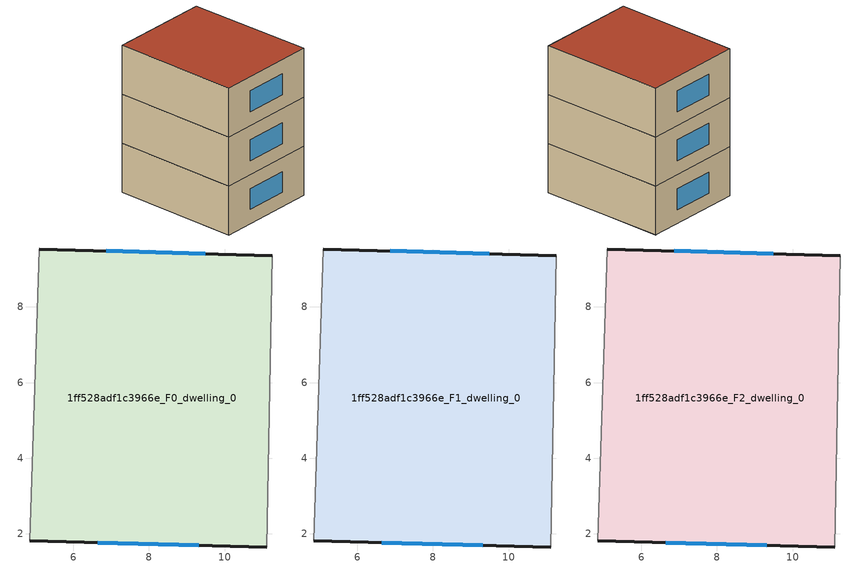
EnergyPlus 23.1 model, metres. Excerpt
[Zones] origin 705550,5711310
1ff528adf1c3966e_F0_dwelling_0
 floor ground (EU_floor_Construction): 11.25,9.35 11.11,1.65 4.85,1.81 5.1,9.53 z0
 wall outside (EU_wall_Construction): 11.25,9.35 5.1,9.53 / 4.85,1.81 11.11,1.65 z0:3
 wall adiabatic (EU_wall_Construction): 11.11,1.65 11.25,9.35 / 5.1,9.53 4.85,1.81 z0:3
 window (EU_Window_Construction): 9.49,9.4 6.87,9.48 / 6.65,1.77 9.31,1.7 z0.86:2.14
1ff528adf1c3966e_F1_dwelling_0
 floor to 1ff528adf1c3966e_F0_dwelling_0 (EU_floor_Construction): 11.25,9.35 11.11,1.65 4.85,1.81 5.1,9.53 z3
 wall outside (EU_wall_Construction): 11.25,9.35 5.1,9.53 / 4.85,1.81 11.11,1.65 z3:6
 wall adiabatic (EU_wall_Construction): 11.11,1.65 11.25,9.35 / 5.1,9.53 4.85,1.81 z3:6
 window (EU_Window_Construction): 9.49,9.4 6.87,9.48 / 6.65,1.77 9.31,1.7 z3.86:5.14
1ff528adf1c3966e_F2_dwelling_0
 floor to 1ff528adf1c3966e_F1_dwelling_0 (EU_floor_Construction): 11.25,9.35 11.11,1.65 4.85,1.81 5.1,9.53 z6
 wall outside (EU_wall_Construction): 11.25,9.35 5.1,9.53 / 4.85,1.81 11.11,1.65 z6:9
 wall adiabatic (EU_wall_Construction): 11.11,1.65 11.25,9.35 / 5.1,9.53 4.85,1.81 z6:9
 window (EU_Window_Construction): 9.49,9.4 6.87,9.48 / 6.65,1.77 9.31,1.7 z6.86:8.14
 roof outside (EU_roof_Construction): 11.11,1.65 11.25,9.35 5.1,9.53 4.85,1.81 z9
shading: 11.05,1.65 11.25,9.35 z0:6
[Building]
EU S2 Campaign: North Axis=0; Terrain=City; Solar Distribution=FullExterior
[Site:Location]
London: Latitude=51.5; Longitude=-0.5; Time Zone=0; Elevation=25
[SizingPeriod:WeatherFileDays]
AnnualSizingPeriod: Begin Month=1; Begin Day of Month=1; End Month=12; End Day of Month=31; Day of Week for Start Day=Monday; Use Weather File Daylight Saving Period=No; Use Weather File Rain and Snow Indicators=No
[MATERIAL]
EU_InternalMass_Material: Roughness=MediumRough; Thickness=0.1; Conductivity=1; Density=1800; Specific Heat=900; Thermal Absorptance=0.9; Solar Absorptance=0.7; Visible Absorptance=0.7
[MATERIAL:NOMASS] Roughness=MediumRough; Thermal Absorptance=0.9; Solar Absorptance=0.7; Visible Absorptance=0.7
Name | Thermal Resistance
EU_wall_NoMass | 3.33993
EU_roof_NoMass | 5.24846
EU_floor_NoMass | 4.08214
[WINDOWMATERIAL:SIMPLEGLAZINGSYSTEM]
EU_Window_SimpleGlazing: UFactor=1.72386; Solar Heat Gain Coefficient=0.72; Visible Transmittance=0.72
[CONSTRUCTION]
EU_wall_Construction: EU_wall_NoMass
EU_roof_Construction: EU_roof_NoMass
EU_floor_Construction: EU_floor_NoMass
EU_Window_Construction: EU_Window_SimpleGlazing
EU_InternalMass_Construction: EU_InternalMass_Material
[ZONE] Type=1; Multiplier=1; Ceiling Height=autocalculate; Floor Area=autocalculate; Part of Total Floor Area=Yes
Name | Volume
1ff528adf1c3966e_F0_dwelling_0 | 143.501
1ff528adf1c3966e_F1_dwelling_0; 1ff528adf1c3966e_F2_dwelling_0 | 143.5
[INTERNALMASS] Construction=EU_InternalMass_Construction; Surface Area=47.8334
Name | Zone or ZoneList
1ff528adf1c3966e_F0_dwelling_0_EU_InternalMass | 1ff528adf1c3966e_F0_dwelling_0
1ff528adf1c3966e_F1_dwelling_0_EU_InternalMass | 1ff528adf1c3966e_F1_dwelling_0
1ff528adf1c3966e_F2_dwelling_0_EU_InternalMass | 1ff528adf1c3966e_F2_dwelling_0
[OTHEREQUIPMENT] Fuel Type=Electricity; Design Level Calculation Method=Watts/Area; Power per Zone Floor Area=1; Fraction Latent=0; Fraction Radiant=0; Fraction Lost=0; Carbon Dioxide Generation Rate=0; EndUse Subcategory=EU_Step8_InternalGains
Name | Zone or ZoneList or Space or SpaceList | Schedule
EU_Step8_InternalGain_1ff528adf1c3966e_F0_dwelling_0_f000 | 1ff528adf1c3966e_F0_dwelling_0 | EU_Step8_GainSchedule_1ff528adf1c3966e_F0_dwelling_0_f000
EU_Step8_InternalGain_1ff528adf1c3966e_F1_dwelling_0_f000 | 1ff528adf1c3966e_F1_dwelling_0 | EU_Step8_GainSchedule_1ff528adf1c3966e_F1_dwelling_0_f000
EU_Step8_InternalGain_1ff528adf1c3966e_F2_dwelling_0_f000 | 1ff528adf1c3966e_F2_dwelling_0 | EU_Step8_GainSchedule_1ff528adf1c3966e_F2_dwelling_0_f000
[ZONEVENTILATION:DESIGNFLOWRATE] Schedule=EU_AlwaysOn; Design Flow Rate Calculation Method=AirChanges/Hour; Air Changes per Hour=0.453648; Ventilation Type=Natural; Fan Pressure Rise=0; Fan Total Efficiency=1; Constant Term Coefficient=1; Temperature Term Coefficient=0; Velocity Term Coefficient=0; Velocity Squared Term Coefficient=0; Minimum Indoor Temperature=-100; Maximum Indoor Temperature=100; Delta Temperature=-100; Minimum Outdoor Temperature=-100; Maximum Outdoor Temperature=100; Maximum Wind Speed=40
Name | Zone or ZoneList or Space or SpaceList
EU_ConstantAir_1ff528adf1c3966e_F0_dwelling_0 | 1ff528adf1c3966e_F0_dwelling_0
EU_ConstantAir_1ff528adf1c3966e_F1_dwelling_0 | 1ff528adf1c3966e_F1_dwelling_0
EU_ConstantAir_1ff528adf1c3966e_F2_dwelling_0 | 1ff528adf1c3966e_F2_dwelling_0
[HVACTEMPLATE:THERMOSTAT] Constant Heating Setpoint=20; Constant Cooling Setpoint=50
EU_HeatOnly_1ff528adf1c3966e_F0_dwelling_0; EU_HeatOnly_1ff528adf1c3966e_F1_dwelling_0; EU_HeatOnly_1ff528adf1c3966e_F2_dwelling_0
[HVACTEMPLATE:ZONE:IDEALLOADSAIRSYSTEM] System Availability Schedule=EU_AlwaysOn; Maximum Heating Supply Air Temperature=50; Minimum Cooling Supply Air Temperature=13; Maximum Heating Supply Air Humidity Ratio=0.0156; Minimum Cooling Supply Air Humidity Ratio=0.0077; Heating Limit=NoLimit; Cooling Limit=NoLimit; Heating Availability Schedule=EU_AlwaysOn; Cooling Availability Schedule=EU_CoolingOff; Dehumidification Control Type=ConstantSensibleHeatRatio; Cooling Sensible Heat Ratio=0.7; Dehumidification Setpoint=60; Humidification Control Type=None; Humidification Setpoint=30; Outdoor Air Method=None; Outdoor Air Flow Rate per Person=0.00944; Outdoor Air Flow Rate per Zone Floor Area=0; Outdoor Air Flow Rate per Zone=0; Demand Controlled Ventilation Type=None; Outdoor Air Economizer Type=NoEconomizer; Heat Recovery Type=None; Sensible Heat Recovery Effectiveness=0.7; Latent Heat Recovery Effectiveness=0.65
Name | Template Thermostat
1ff528adf1c3966e_F0_dwelling_0 | EU_HeatOnly_1ff528adf1c3966e_F0_dwelling_0
1ff528adf1c3966e_F1_dwelling_0 | EU_HeatOnly_1ff528adf1c3966e_F1_dwelling_0
1ff528adf1c3966e_F2_dwelling_0 | EU_HeatOnly_1ff528adf1c3966e_F2_dwelling_0
[SIZING:ZONE] Zone Cooling Design Supply Air Temperature Input Method=SupplyAirTemperature; Zone Cooling Design Supply Air Temperature=13; Zone Heating Design Supply Air Temperature Input Method=SupplyAirTemperature; Zone Heating Design Supply Air Temperature=50; Zone Cooling Design Supply Air Humidity Ratio=0.008; Zone Heating Design Supply Air Humidity Ratio=0.008; Cooling Design Air Flow Method=DesignDay; Cooling Design Air Flow Rate=0; Cooling Minimum Air Flow per Zone Floor Area=0.000762; Cooling Minimum Air Flow=0; Cooling Minimum Air Flow Fraction=0.2; Heating Design Air Flow Method=DesignDay; Heating Design Air Flow Rate=0; Heating Maximum Air Flow per Zone Floor Area=0.002032; Heating Maximum Air Flow=0.141576; Heating Maximum Air Flow Fraction=0.3; Account for Dedicated Outdoor Air System=No; Dedicated Outdoor Air System Control Strategy=NeutralSupplyAir; Dedicated Outdoor Air Low Setpoint Temperature for Design=autosize; Dedicated Outdoor Air High Setpoint Temperature for Design=autosize; Zone Load Sizing Method=Sensible Load Only No Latent Load; Zone Latent Cooling Design Supply Air Humidity Ratio Input Method=HumidityRatioDifference; Zone Cooling Design Supply Air Humidity Ratio Difference=0.005; Zone Latent Heating Design Supply Air Humidity Ratio Input Method=HumidityRatioDifference; Zone Humidification Design Supply Air Humidity Ratio Difference=0.005
1ff528adf1c3966e_F0_dwelling_0; 1ff528adf1c3966e_F1_dwelling_0; 1ff528adf1c3966e_F2_dwelling_0
[SCHEDULE:CONSTANT]
Name | Hourly Value
EU_AlwaysOn | 1
EU_CoolingOff | 0
[SCHEDULE:FILE] Column Number=1; Rows to Skip at Top=0; Number of Hours of Data=8760; Column Separator=Comma; Interpolate to Timestep=No; Minutes per Item=60; Adjust Schedule for Daylight Savings=Yes
Name | File
EU_Step8_GainSchedule_1ff528adf1c3966e_F0_dwelling_0_f000 | ../../schedules/1ff528adf1c3966e/1ff528adf1c3966e_F0_dwelling_0_f000_gain.csv
EU_Step8_GainSchedule_1ff528adf1c3966e_F1_dwelling_0_f000 | ../../schedules/1ff528adf1c3966e/1ff528adf1c3966e_F1_dwelling_0_f000_gain.csv
EU_Step8_GainSchedule_1ff528adf1c3966e_F2_dwelling_0_f000 | ../../schedules/1ff528adf1c3966e/1ff528adf1c3966e_F2_dwelling_0_f000_gain.csv
